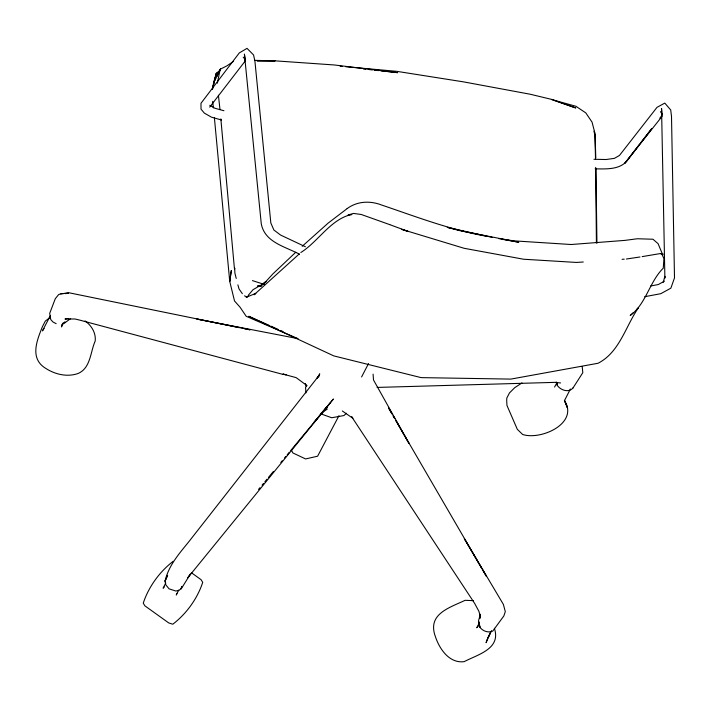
<?xml version="1.0" encoding="UTF-8"?>
<svg xmlns="http://www.w3.org/2000/svg" width="710" height="710" viewBox="0 0 710 710"><rect width="100%" height="100%" fill="white"/><g stroke="black" fill="none" stroke-linecap="round" stroke-linejoin="round"><path stroke-width="1.06" d="M480.146 614.141L480.093 618.215L480.235 614.594L478.549 620.753L478.788 624.259L480.004 627.134L478.886 621.853L479.321 626.504C482.17 630.844 487.779 633.249 492.74 631.11L503.843 615.96L505.307 611.683L503.39 604.423L464.313 538.633L481.424 567.814M556.889 382.788L556.826 384.687C559.826 390.003 568.763 393.367 573.103 387.837M248.065 296.54L248.322 295.245L253.017 289.715L258.928 286.254L261.005 286.174M181.662 586.487L181.361 588.634L178.84 590.418L175.814 591.022L169.087 588.856L165.794 584.836L165.022 581.241C168.625 565.196 179.586 553.232 189.526 540.842L318.222 376.513L317.121 378.19L319.731 373.797L318.746 376.974M181.662 586.593L181.245 588.625L180.873 588.386L181.361 588.634L190.457 573.973L187.777 577.762M217.34 83.194L220.171 69.261L226.943 65.835L233.466 61.388M487.158 639.319L486.075 642.701L490.646 632.246L487.592 638.441M212.459 89.336L214.012 82.91M214.526 80.771L216.346 73.272L219.044 71.985L220.535 69.145L217.65 72.722L219.408 71.284L217.473 72.802L219.319 71.461L216.994 72.997L219.044 71.985L216.612 76.831L220.535 69.145M663.211 282.367L664.853 276.332L664.888 278.08L661.551 108.444L662.102 114.869M176.808 593.347L176.284 595.042L178.734 590.072M306.427 385.308L305.557 387.633L305.948 392.905M63.048 323.121L61.53 326.946L61.894 324.47M234.664 269.063L234.664 267.981L234.895 273.066L236.226 278.453M488.134 637.403L491.542 630.675M165.767 582.972L163.096 588.217L164.267 586.992M570.405 388.982L564.503 400.573L567.547 408.037L564.397 400.36C579.262 423.595 540.567 440.493 522.64 434.467L517.333 429.355L506.958 405.445L506.709 400.786L506.798 398.088L509.478 392.923L514.759 387.651L521.992 382.921M50.277 315.79L42.44 330.913L44.091 328.402M361.585 376.966L368.543 363.538M479.09 623.336L476.8 627.755L478.132 626.042M473.348 600.642L465.085 600.323C448.862 608 427.012 614.15 435.452 636.781C439.534 649.126 449.457 663.61 464.189 661.649C477.715 654.496 501.304 648.94 494.382 628.279M338.954 415.723L317.61 456.21L305.584 458.944L292.911 452.971L291.428 450.175M554.563 387.056L556.906 382.841L556.826 384.687L556.462 382.069M572.961 388.05L582.803 372.706L582.209 366.635M187.848 577.683L333.416 399.002L290.736 450.513M209.681 107.148L245.536 60.572M651.088 129.522L628.19 159.288C620.975 169.992 606.544 168.971 595.14 168.847M659.838 118.144L661.188 116.387M639.657 144.139L624.853 163.238L662.155 116.262M640.997 142.399L651.771 128.501M258.529 489.403L259.94 487.699M262.061 485.152L263.472 483.448M264.883 481.744L266.995 479.188M268.407 477.493L273.35 471.538M280.832 462.476L282.252 460.763M284.373 458.198L285.784 456.495M287.204 454.782L289.325 452.226M330.168 402.961L313.376 423.187L326.982 406.865M321.186 413.291L327.292 407.123L321.186 413.291L327.363 409.004M346.524 413.255L343.933 415.554L331.712 417.746L321.035 413.921M633.151 312.746L630.196 315.506C646.135 303.942 649.393 281.834 663.264 268.185L663.921 258.635L662.545 255.582L663.131 254.011L659.927 253.63L642.151 256.621M636.852 309.303L638.334 307.918C625.501 326.511 619.582 352.249 598.051 363.263L510.854 379.096L421.119 377.622L333.753 355.879L248.775 316.296L268.921 325.278M295.742 252.254L272.871 273.927L263.561 284.053L259.132 286.405L261.173 286.299M302.176 246.317L328.135 223.118L347.252 208.527M299.212 253.985L254.073 294.783L255.831 293.336L246.192 297.312M300.854 252.503C318.311 241.586 330.736 218.964 351.716 214.473M64.921 321.834L62.409 323.938L63.687 323.698L70.618 318.577M260.135 285.864L266.002 281.577L263.561 284.053L259.132 286.405M49.762 317.654L45.307 321.124L42.493 326.538C36.893 340.445 29.456 358.443 45.617 368.304C55.131 374.481 67.308 377.347 78.233 373.442C90.782 367.86 90.294 351.938 95.193 341.066C96.099 332.91 91.528 325.553 85.076 320.938M173.204 561.299C159.635 571.63 148.559 586.939 143.251 603.172L144.929 605.87L168.714 622.918L172.779 624.223C186.348 613.893 197.424 598.583 202.723 582.36L201.054 579.662L191.363 572.713M664.436 281.169L658.259 284.55L650.697 285.979M347.172 208.562C357.423 201.028 370.247 200.584 381.856 205.101C416.06 216.683 450.025 229.783 485.702 236.075M348.122 214.917L353.527 213.435L361.257 214.482L389.719 224.617M60.856 293.993L68.772 292.724L249.982 329.733M644.662 296.709L660.779 293.692L670.87 288.171L674.5 277.885L671.5 116.262L670.71 109.952L664.791 103.101L656.99 107.352L619.484 155.437L614.398 158.357L606.083 159.519L593.942 159.271M261.271 285.438L257.366 286.166L261.262 285.367M639.967 256.984L626.397 259.017M68.222 318.488L64.965 319.012L74.994 318.994L79.626 320.086L282.695 374.33L286.281 374.738L282.908 374.072L296.168 377.64L307.057 385.681M65.196 293.62L68.444 293.336L61.468 293.594L58.628 294.588L55.309 298.67L49.7 313.358L50.747 319.544L53.01 322.02L56.152 323.662M583.274 261.999L576.387 262.434L523.563 259.23L464.109 248.287L401.549 229.312L408.498 231.575L389.923 224.697M622.066 259.319L624.232 259.168M348.708 214.757L351.681 214.615M377.072 387.429L554.829 382.37L560.589 382.947M254.491 60.35L274.956 60.829L334.277 64.965L397.618 72.668L381.075 70.867M340.17 66.234L342.344 66.429M345.619 66.731L396.828 71.346L463.532 81.872L530.299 94.252L552.149 99.524L575.766 107.964L551.413 99.498L575.908 106.278L585.777 112.863L592.042 122.111L594.856 132.947L595.53 159.191M363.44 68.95L365.641 69.189M368.952 69.544L372.262 69.908M374.463 70.148L378.874 70.627M498.562 238.578L513.632 240.832L571.168 244.515L624.995 240.379L637.349 238.755L652.96 239.234L658.072 243.663L662.057 253.177M501.73 239.226L518.77 242.234L458.935 230.457L447.282 227.36L492.128 237.38M297.756 338.59L196.812 319.047L239.155 327.638M244.577 328.748L250.009 329.848M223.943 110.742L214.873 108.239L209.734 105.311M221.547 120.008L211.491 117.185L204.338 113.112L201.028 109.154L200.974 103.296L239.305 52.913L247.036 48.351L253.568 54.972L254.943 61.344L270.838 222.993L273.856 229.969L280.548 235.045L305.389 246.734M252.44 280.601L264.191 284.399M297.916 338.626L246.201 316.287L240.06 307.208L234.522 300.96L229.72 281.346L214.393 117.78M270.936 326.174L277.983 329.316M281 330.665L283.015 331.561M244.533 295.866L247.275 297.153M299.505 254.251C285.189 246.468 264.723 242.5 261.262 223.712L244.409 54.075L245.234 59.418M342.318 410.966L352.888 418.323L351.69 416.77L474.626 603.376L478.957 611.443L480.377 616.946M555.832 382.255L557.146 383.595M243.228 57.155L244.897 59.099L245.296 60.936M661.143 253.763L661.915 254.766M660.433 111.647L661.809 113.556L662.039 115.366M242.35 293.683L239.057 288.997L237.886 284.843M482.534 569.695L486.394 576.28M395.852 420.471L486.385 576.227M395.807 420.524L409.067 443.528L373.504 379.974L373.078 374.143M305.309 383.498L306.48 386.48M593.986 131.181L595.122 136.577L595.797 157.913M594.581 132.752L595.015 135.06M218.414 95.255L220.002 109.642M212.654 101.352L213.39 107.902M220.854 118.898L234.406 268.424M480.235 614.594L480.324 616.165M596.941 243.246L595.93 168.794M595.672 167.374L596.409 242.776M231.3 270.634L229.756 281.373L231.3 270.634M213.71 82.404L212.29 89.504L216.346 73.272L213.71 82.404L216.026 77.736L213.71 82.404M166.406 577.913L165.022 581.241L167.622 575.304L166.406 577.913M266.046 281.533L262.407 284.639L266.002 281.577M275.01 60.785L257.091 60.847L274.956 60.829M391.964 413.779L388.636 408.046L391.938 413.815M394.742 418.554L393.074 415.687L394.698 418.607"/></g></svg>
